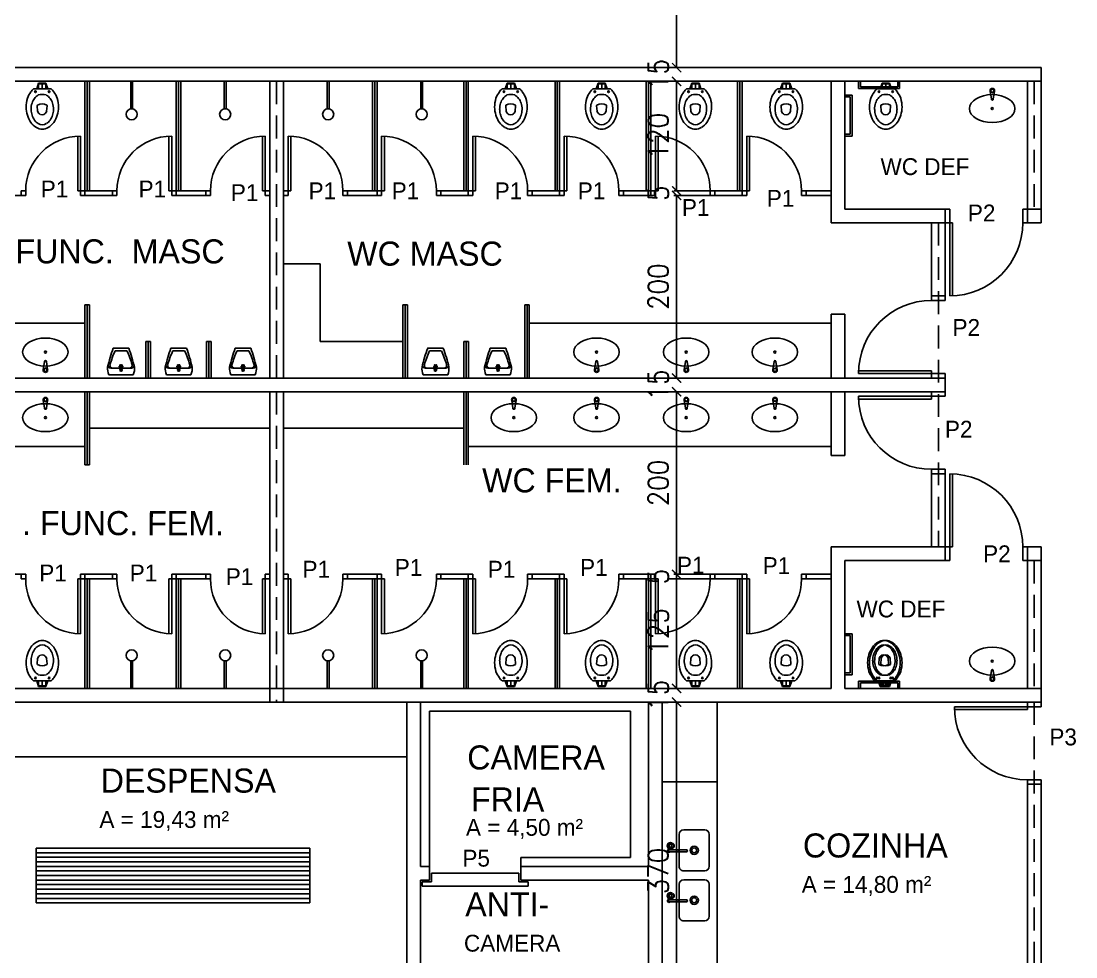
# Model space of a CAD drawing. Extents: x -81 to 244, y 231 to 317.
# Drawn here: x 3.98 to 15.54, y 269.43 to 279.68 of the extents above; entities that cross this region are included whole.
import ezdxf
from ezdxf.enums import TextEntityAlignment as Align

# ---------------------------------------------------------------- set-up
doc = ezdxf.new("R2010")
doc.units = 0
doc.header["$MEASUREMENT"] = 0
doc.header["$PDMODE"] = 3
doc.linetypes.add('HIDDEN', pattern=[0.375, 0.25, -0.125])
doc.layers.get('0').update_dxf_attribs({"linetype": 'CONTINUOUS'})
doc.layers.get('DEFPOINTS').update_dxf_attribs({"linetype": 'CONTINUOUS'})
for name, color, linetype in [('APBAN', 7, 'CONTINUOUS'), ('APBAN-I', 251, 'CONTINUOUS'), ('APCOZ', 7, 'CONTINUOUS'), ('APCOZ-I', 251, 'CONTINUOUS'), ('DIM', 1, 'CONTINUOUS'), ('ESQ', 10, 'CONTINUOUS'), ('LYT', 11, 'CONTINUOUS'), ('MET', 11, 'CONTINUOUS'), ('PAR', 4, 'CONTINUOUS'), ('PBX', 7, 'CONTINUOUS'), ('SAN', 11, 'CONTINUOUS'), ('TEXTO01', 3, 'CONTINUOUS')]:
    doc.layers.add(name, color=color, linetype=linetype)
doc.styles.add('ARQ', font='romans', dxfattribs={"width": 0.9})
doc.styles.add('STYLUS', font='stylu.ttf')
doc.dimstyles.get("Standard").update_dxf_attribs({"dimtxt": 0.5, "dimasz": 0.18, "dimexe": 0.18, "dimexo": 0.0625, "dimgap": 0.09, "dimtad": 0, "dimtoh": 1, "dimzin": 0, "dimdsep": 46, "dimtxsty": 'ARQ', "dimcen": 0.09, "dimadec": 0, "dimazin": 0, "dimtfac": 1, "dimtofl": 0, "dimtmove": 2, "dimatfit": 3, "dimfxl": 0, "dimtolj": 1, "dimarcsym": 0})

# ---------------------------------------------------------------- blocks, each defined once
blk = doc.blocks.new('CLOTV-S')
at = {"layer": 'SAN'}
for p, q in [((0.075, 0.04), (0.139, 0.061)), ((0.075, 0.04), (0.075, -0.04)), ((0.075, 0.04), (0.139, 0.04)), ((0.075, 0), (0.139, 0)), ((0.139, -0.096), (0.139, 0.096)), ((0.324, 0.052), (0.316, 0.051)), ((0.382, 0.048), (0.324, 0.052)), ((0.424, -0.001), (0.419, 0.018)), ((0.075, -0.04), (0.139, -0.061)), ((0.075, -0.04), (0.139, -0.04)), ((0.316, -0.054), (0.324, -0.055)), ((0.324, -0.055), (0.382, -0.051)), ((0.419, -0.021), (0.424, -0.001))]:
    blk.add_line(p, q, dxfattribs=at)
blk.add_lwpolyline([(0.084, 0.04), (0.084, -0.04)], dxfattribs=at)
for centre in [(0.17, 0.075), (0.17, -0.075)]:
    blk.add_circle(centre, 0.00901, dxfattribs=at)
for centre, radius, start, end in [((0.286, -0.036), 0.198, 124.9644, 138.1402), ((0.309, -0.042), 0.216, 108.2402, 129.1699), ((0.339, -0.158), 0.336, 90.0033, 106.7766), ((0.366, -0.128), 0.251, 90, 106.6532), ((0.338, -0.102), 0.28, 71.601, 89.9864), ((0.366, -0.051), 0.173, 69.9171, 89.9758), ((0.352, -0.094), 0.268, 55.0356, 73.8462), ((0.392, -0.036), 0.198, 30.64, 55.0356), ((0.351, 0), 0.152, 163.0933, 196.9067), ((0.323, -0.025), 0.136, 125.8349, 149.1749), ((0.345, -0.045), 0.165, 107.7554, 128.0493), ((0.407, -0.001), 0.105, 149.8885, 210.1115), ((0.36, -0.019), 0.0708, 52.1811, 72.1766), ((0.369, -0.008), 0.0569, 28.086, 52.1811), ((0.373, -0.065), 0.185, 54.1651, 73.3468), ((0.402, -0.025), 0.136, 30.8251, 54.1651), ((0.449, 0), 0.0821, 327.4372, 32.5628), ((0.454, 0), 0.126, 0, 30.64), ((0.454, 0), 0.126, 329.36, 0), ((0.286, 0.036), 0.198, 221.8598, 235.0356), ((0.323, 0.025), 0.136, 210.8251, 234.1651), ((0.345, 0.045), 0.165, 231.9507, 252.2446), ((0.366, 0.128), 0.251, 253.3468, 270), ((0.366, 0.051), 0.173, 270.0242, 290.0829), ((0.36, 0.016), 0.0708, 287.8234, 307.8189), ((0.369, 0.005), 0.0569, 307.8189, 331.914), ((0.373, 0.065), 0.185, 286.6532, 305.8349), ((0.402, 0.025), 0.136, 305.8349, 329.1749), ((0.392, 0.036), 0.198, 304.9644, 329.36), ((0.309, 0.042), 0.216, 230.8301, 251.7598), ((0.339, 0.158), 0.336, 253.2234, 269.9967), ((0.338, 0.102), 0.28, 270.0136, 288.399), ((0.352, 0.094), 0.268, 286.1538, 304.9644)]:
    blk.add_arc(centre, radius, start, end, dxfattribs=at)
blk = doc.blocks.new('MIC')
at = {"layer": 'SAN'}
for p, q in [((-0.134, -0.008), (0.134, -0.008)), ((-0.113, -0.08), (0, -0.08)), ((0.113, -0.08), (0, -0.08)), ((-0.086, -0.299), (0, -0.299)), ((-0.064, -0.271), (0, -0.271)), ((0.064, -0.271), (0, -0.271)), ((0.086, -0.299), (0, -0.299))]:
    blk.add_line(p, q, dxfattribs=at)
for centre, radius in [((-0.016, -0.098), 0.00521), ((0, -0.06), 0.0132), ((-0.008, -0.112), 0.00521), ((0, -0.06), 0.00989), ((0, -0.098), 0.00521), ((0.008, -0.112), 0.00521), ((0.016, -0.098), 0.00521)]:
    blk.add_circle(centre, radius, dxfattribs=at)
for centre, radius, start, end in [((0.018, -0.076), 0.166, 155.9865, 185.3528), ((1.37, 0.25), 1.555, 192.6774, 200.6651), ((-0.113, -0.11), 0.03, 90, 192.3496), ((-0.092, -0.11), 0.03, 90, 194.7313), ((-1.37, 0.25), 1.555, 339.3349, 347.3226), ((0.092, -0.11), 0.03, 345.2687, 90), ((0.113, -0.11), 0.03, 347.6504, 90), ((-0.018, -0.076), 0.166, 354.6472, 24.0135), ((1.107, 0.249), 1.282, 196.5995, 203.9169), ((-1.107, 0.249), 1.282, 336.0831, 343.4005)]:
    blk.add_arc(centre, radius, start, end, dxfattribs=at)
blk = doc.blocks.new('CHUV1-S')
at = {"layer": 'LYT'}
for p, q in [((-0.01, 0), (-0.01, -0.3)), ((0.01, 0), (0.01, -0.3))]:
    blk.add_line(p, q, dxfattribs=at)
blk.add_circle((0, -0.36), 0.0606, dxfattribs=at)
blk = doc.blocks.new('Torn_bn1')
at = {"layer": 'APBAN'}
for p, q in [((-0.01, -0.09), (-0.024, -0.008)), ((0.01, -0.09), (0.024, -0.008))]:
    blk.add_line(p, q, dxfattribs=at)
for centre, radius, start, end in [((0, 0), 0.025, 341.1513, 198.8487), ((0, -0.094), 0.0106, 161.2845, 18.7155)]:
    blk.add_arc(centre, radius, start, end, dxfattribs=at)
at = {"layer": 'APBAN-I'}
for p, q in [((-0.009, -0.097), (-0.01, -0.09)), ((0.009, -0.097), (0.01, -0.09))]:
    blk.add_line(p, q, dxfattribs=at)
blk.add_circle((0, 0), 0.017, dxfattribs=at)
for centre, radius, start, end in [((0, 0), 0.025, 198.8487, 216.2316), ((-0.015, -0.032), 0.0177, 22.7472, 105.6562), ((0, -0.092), 0.0103, 210.8046, 329.1954), ((0, 0), 0.025, 272.1718, 341.1513)]:
    blk.add_arc(centre, radius, start, end, dxfattribs=at)
blk = doc.blocks.new('Torn_cz2')
at = {"layer": 'APCOZ'}
for p, q in [((0.014, 0.01), (0.031, 0.01)), ((-0.01, -0.014), (-0.01, -0.185)), ((0.01, -0.014), (0.01, -0.185)), ((0.014, -0.01), (0.02, -0.01))]:
    blk.add_line(p, q, dxfattribs=at)
at = {"layer": 'APCOZ', "linetype": 'Continuous'}
blk.add_polyline3d([(0.03, -0.04, 0), (0.031, -0.043, 0), (0.032, -0.046, 0), (0.034, -0.049, 0), (0.037, -0.051, 0), (0.04, -0.053, 0), (0.044, -0.055, 0), (0.048, -0.056, 0), (0.053, -0.057, 0), (0.057, -0.057, 0), (0.062, -0.056, 0), (0.066, -0.055, 0), (0.07, -0.053, 0), (0.073, -0.051, 0), (0.076, -0.049, 0), (0.078, -0.046, 0), (0.079, -0.043, 0), (0.08, -0.04, 0)], dxfattribs=at)
at = {"layer": 'APCOZ'}
for centre, radius, start, end in [((0, 0), 0.0173, 35.4187, 234.5813), ((0.055, -0.015), 0.035, 315.5647, 224.4353), ((0, 0), 0.0173, 305.4187, 324.5813), ((0, -0.19), 0.0112, 153.7208, 26.2792)]:
    blk.add_arc(centre, radius, start, end, dxfattribs=at)
at = {"layer": 'APCOZ-I'}
for p, q in [((-0.01, 0.004), (-0.01, -0.014)), ((0.01, 0.004), (0.01, -0.014)), ((0.037, 0.011), (0.037, -0.005)), ((0.073, 0.011), (0.073, -0.005)), ((0.03, -0.039), (0.03, -0.017)), ((0.039, -0.025), (0.039, -0.004)), ((0.071, -0.025), (0.071, -0.004)), ((0.08, -0.039), (0.08, -0.017)), ((-0.01, -0.185), (-0.01, -0.19)), ((0.01, -0.185), (0.01, -0.19))]:
    blk.add_line(p, q, dxfattribs=at)
at = {"layer": 'APCOZ-I', "linetype": 'Continuous'}
for points in [[(0.039, -0.004, 0), (0.036, -0.006, 0), (0.033, -0.009, 0), (0.031, -0.012, 0), (0.03, -0.014, 0), (0.03, -0.017, 0)], [(0.038, -0.026, 0), (0.035, -0.028, 0), (0.033, -0.031, 0), (0.031, -0.033, 0), (0.03, -0.036, 0), (0.03, -0.04, 0)], [(0.074, -0.043, 0), (0.074, -0.04, 0), (0.073, -0.038, 0), (0.071, -0.037, 0), (0.068, -0.035, 0), (0.065, -0.034, 0), (0.062, -0.033, 0), (0.058, -0.032, 0), (0.054, -0.032, 0), (0.05, -0.032, 0), (0.046, -0.033, 0), (0.043, -0.034, 0), (0.04, -0.036, 0), (0.038, -0.037, 0), (0.036, -0.039, 0), (0.036, -0.042, 0), (0.036, -0.044, 0), (0.036, -0.046, 0), (0.038, -0.048, 0), (0.04, -0.05, 0), (0.043, -0.051, 0), (0.046, -0.052, 0), (0.05, -0.053, 0), (0.054, -0.053, 0), (0.058, -0.053, 0), (0.062, -0.053, 0), (0.065, -0.052, 0), (0.068, -0.05, 0), (0.071, -0.049, 0), (0.073, -0.047, 0), (0.074, -0.045, 0), (0.074, -0.043, 0)], [(0.08, -0.017, 0), (0.08, -0.014, 0), (0.079, -0.012, 0), (0.077, -0.009, 0), (0.074, -0.006, 0), (0.071, -0.004, 0)], [(0.08, -0.039, 0), (0.08, -0.036, 0), (0.079, -0.033, 0), (0.077, -0.031, 0), (0.075, -0.028, 0), (0.072, -0.026, 0)]]:
    blk.add_polyline3d(points, dxfattribs=at)
at = {"layer": 'APCOZ-I'}
for centre, radius, start, end in [((0, 0), 0.0126, 322.2518, 217.7482), ((0, -0.017), 0.0233, 64.5555, 115.4445), ((0, 0), 0.0173, 324.5813, 35.4187), ((0.055, -0.015), 0.032, 321.3752, 218.6248), ((0.055, -0.069), 0.0816, 77.5382, 102.4618), ((0, -0.121), 0.0233, 64.5555, 115.4445), ((0.039, -0.028), 0.002, 63.9749, 122.1559), ((0.04, -0.006), 0.002, 74.314, 121.5675), ((0.055, 0.049), 0.0549, 254.3139, 285.6861), ((0.055, 0.004), 0.0335, 243.9749, 296.0251), ((0.07, -0.006), 0.002, 58.4325, 105.6861), ((0.071, -0.028), 0.002, 57.8441, 116.0251), ((0, -0.19), 0.01, 180, 0)]:
    blk.add_arc(centre, radius, start, end, dxfattribs=at)
blk = doc.blocks.new('ECP45-S')
at = {"layer": 'LYT'}
for p, q in [((0.175, 0.165), (-0.175, 0.165)), ((-0.225, -0.115), (-0.225, 0.115)), ((0.225, -0.115), (0.225, 0.115)), ((0.175, -0.165), (-0.175, -0.165))]:
    blk.add_line(p, q, dxfattribs=at)
for centre, start, end in [((-0.175, 0.115), 90, 180), ((0.175, 0.115), 0, 90), ((-0.175, -0.115), 180, 270), ((0.175, -0.115), 270, 0)]:
    blk.add_arc(centre, 0.05, start, end, dxfattribs=at)
at = {"layer": 'MET'}
for radius in [0.045, 0.027]:
    blk.add_circle((0, 0), radius, dxfattribs=at)
blk = doc.blocks.new('_ARCHTICK')
at = {"color": 0, "linetype": 'ByBlock', "const_width": 0.15}
blk.add_lwpolyline([(-0.5, -0.5), (0.5, 0.5)], dxfattribs=at)
blk = doc.blocks.new('*D1165')
at = {"layer": 'DEFPOINTS', "color": 0}
for p in [(11.18, 282.22), (11.162, 279.17), (11.197, 279.17)]:
    blk.add_point(p, dxfattribs=at)
at = {"layer": 'DIM', "color": 1, "lineweight": -2}
for p, q in [((11.162, 282.22), (11.162, 279.17)), ((10.997, 279.17), (10.762, 279.17))]:
    blk.add_line(p, q, dxfattribs=at)
at = {"layer": 'DIM', "color": 1, "lineweight": -2, "xscale": 0.1, "yscale": 0.1, "zscale": 0.1}
for p, rotation in [((11.162, 282.22), 90), ((11.162, 279.17), 270)]:
    blk.add_blockref('_ARCHTICK', p, dxfattribs=dict(at, rotation=rotation))
at = {"layer": 'DIM', "color": 2, "insert": (10.961, 280.695), "char_height": 0.22, "attachment_point": 5, "rotation": 90, "style": 'ARQ'}
blk.add_mtext('\\A1;305', dxfattribs=at)
blk = doc.blocks.new('*D1166')
at = {"layer": 'DEFPOINTS', "color": 0}
for p in [(11.197, 279.17), (11.161, 279.02), (11.162, 279.02)]:
    blk.add_point(p, dxfattribs=at)
at = {"layer": 'DIM', "color": 1, "lineweight": -2}
blk.add_line((11.361, 279.02), (11.562, 279.02), dxfattribs=at)
at = {"layer": 'DIM', "color": 2, "insert": (10.961, 279.095), "char_height": 0.22, "attachment_point": 5, "rotation": 90, "style": 'ARQ'}
blk.add_mtext('\\A1;15', dxfattribs=at)
blk = doc.blocks.new('*D1167')
at = {"layer": 'DEFPOINTS', "color": 0}
for p in [(11.161, 279.02), (10.93, 277.82), (11.162, 277.82)]:
    blk.add_point(p, dxfattribs=at)
at = {"layer": 'DIM', "color": 1, "lineweight": -2}
for p, q in [((11.162, 279.02), (11.162, 277.82)), ((11.13, 277.82), (11.562, 277.82))]:
    blk.add_line(p, q, dxfattribs=at)
at = {"layer": 'DIM', "color": 1, "lineweight": -2, "xscale": 0.1, "yscale": 0.1, "zscale": 0.1}
for p, rotation in [((11.162, 279.02), 90), ((11.162, 277.82), 270)]:
    blk.add_blockref('_ARCHTICK', p, dxfattribs=dict(at, rotation=rotation))
at = {"layer": 'DIM', "color": 2, "insert": (10.961, 278.42), "char_height": 0.22, "attachment_point": 5, "rotation": 90, "style": 'ARQ'}
blk.add_mtext('\\A1;120', dxfattribs=at)
blk = doc.blocks.new('*D1168')
at = {"layer": 'DEFPOINTS', "color": 0}
for p in [(10.93, 277.82), (10.93, 277.77), (11.162, 277.77)]:
    blk.add_point(p, dxfattribs=at)
at = {"layer": 'DIM', "color": 1, "lineweight": -2}
blk.add_line((11.13, 277.77), (11.562, 277.77), dxfattribs=at)
at = {"layer": 'DIM', "color": 2, "insert": (10.961, 277.795), "char_height": 0.22, "attachment_point": 5, "rotation": 90, "style": 'ARQ'}
blk.add_mtext('\\A1;5', dxfattribs=at)
blk = doc.blocks.new('*D1169')
at = {"layer": 'DEFPOINTS', "color": 0}
for p in [(10.93, 277.77), (10.93, 275.77), (11.162, 275.77)]:
    blk.add_point(p, dxfattribs=at)
at = {"layer": 'DIM', "color": 1, "lineweight": -2}
for p, q in [((11.162, 277.77), (11.162, 275.77)), ((11.13, 275.77), (11.562, 275.77))]:
    blk.add_line(p, q, dxfattribs=at)
at = {"layer": 'DIM', "color": 1, "lineweight": -2, "xscale": 0.1, "yscale": 0.1, "zscale": 0.1}
for p, rotation in [((11.162, 277.77), 90), ((11.162, 275.77), 270)]:
    blk.add_blockref('_ARCHTICK', p, dxfattribs=dict(at, rotation=rotation))
at = {"layer": 'DIM', "color": 2, "insert": (10.961, 276.77), "char_height": 0.22, "attachment_point": 5, "rotation": 90, "style": 'ARQ'}
blk.add_mtext('\\A1;200', dxfattribs=at)
blk = doc.blocks.new('*D1170')
at = {"layer": 'DEFPOINTS', "color": 0}
for p in [(10.93, 275.77), (10.992, 275.62), (11.162, 275.62)]:
    blk.add_point(p, dxfattribs=at)
at = {"layer": 'DIM', "color": 1, "lineweight": -2}
blk.add_line((11.192, 275.62), (11.562, 275.62), dxfattribs=at)
at = {"layer": 'DIM', "color": 2, "insert": (10.961, 275.695), "char_height": 0.22, "attachment_point": 5, "rotation": 90, "style": 'ARQ'}
blk.add_mtext('\\A1;15', dxfattribs=at)
blk = doc.blocks.new('*D1171')
at = {"layer": 'DEFPOINTS', "color": 0}
for p in [(10.992, 275.62), (10.93, 273.62), (11.162, 273.62)]:
    blk.add_point(p, dxfattribs=at)
at = {"layer": 'DIM', "color": 1, "lineweight": -2}
for p, q in [((11.162, 275.62), (11.162, 273.62)), ((11.13, 273.62), (11.562, 273.62))]:
    blk.add_line(p, q, dxfattribs=at)
at = {"layer": 'DIM', "color": 1, "lineweight": -2, "xscale": 0.1, "yscale": 0.1, "zscale": 0.1}
for p, rotation in [((11.162, 275.62), 90), ((11.162, 273.62), 270)]:
    blk.add_blockref('_ARCHTICK', p, dxfattribs=dict(at, rotation=rotation))
at = {"layer": 'DIM', "color": 2, "insert": (10.961, 274.62), "char_height": 0.22, "attachment_point": 5, "rotation": 90, "style": 'ARQ'}
blk.add_mtext('\\A1;200', dxfattribs=at)
blk = doc.blocks.new('*D1172')
at = {"layer": 'DEFPOINTS', "color": 0}
for p in [(10.88, 273.57), (10.93, 273.62), (11.162, 273.57)]:
    blk.add_point(p, dxfattribs=at)
at = {"layer": 'DIM', "color": 1, "lineweight": -2}
blk.add_line((11.08, 273.57), (11.562, 273.57), dxfattribs=at)
at = {"layer": 'DIM', "color": 2, "insert": (10.961, 273.595), "char_height": 0.22, "attachment_point": 5, "rotation": 90, "style": 'ARQ'}
blk.add_mtext('\\A1;5', dxfattribs=at)
blk = doc.blocks.new('*D1173')
at = {"layer": 'DEFPOINTS', "color": 0}
for p in [(10.93, 273.62), (10.88, 272.37), (11.162, 272.37)]:
    blk.add_point(p, dxfattribs=at)
at = {"layer": 'DIM', "color": 1, "lineweight": -2}
for p, q in [((11.162, 273.62), (11.162, 272.37)), ((11.08, 272.37), (11.562, 272.37))]:
    blk.add_line(p, q, dxfattribs=at)
at = {"layer": 'DIM', "color": 1, "lineweight": -2, "xscale": 0.1, "yscale": 0.1, "zscale": 0.1}
for p, rotation in [((11.162, 273.62), 90), ((11.162, 272.37), 270)]:
    blk.add_blockref('_ARCHTICK', p, dxfattribs=dict(at, rotation=rotation))
at = {"layer": 'DIM', "color": 2, "insert": (10.961, 272.995), "char_height": 0.22, "attachment_point": 5, "rotation": 90, "style": 'ARQ'}
blk.add_mtext('\\A1;125', dxfattribs=at)
blk = doc.blocks.new('*D1174')
at = {"layer": 'DEFPOINTS', "color": 0}
for p in [(10.88, 272.37), (11.005, 272.22), (11.162, 272.22)]:
    blk.add_point(p, dxfattribs=at)
at = {"layer": 'DIM', "color": 1, "lineweight": -2}
blk.add_line((11.205, 272.22), (11.562, 272.22), dxfattribs=at)
at = {"layer": 'DIM', "color": 2, "insert": (10.961, 272.295), "char_height": 0.22, "attachment_point": 5, "rotation": 90, "style": 'ARQ'}
blk.add_mtext('\\A1;15', dxfattribs=at)
blk = doc.blocks.new('*D1175')
at = {"layer": 'DEFPOINTS', "color": 0}
for p in [(11.005, 272.22), (11.005, 268.52), (11.162, 268.52)]:
    blk.add_point(p, dxfattribs=at)
at = {"layer": 'DIM', "color": 1, "lineweight": -2}
for p, q in [((11.162, 272.22), (11.162, 268.52)), ((11.205, 268.52), (11.562, 268.52))]:
    blk.add_line(p, q, dxfattribs=at)
at = {"layer": 'DIM', "color": 1, "lineweight": -2, "xscale": 0.1, "yscale": 0.1, "zscale": 0.1}
for p, rotation in [((11.162, 272.22), 90), ((11.162, 268.52), 270)]:
    blk.add_blockref('_ARCHTICK', p, dxfattribs=dict(at, rotation=rotation))
at = {"layer": 'DIM', "color": 2, "insert": (10.961, 270.37), "char_height": 0.22, "attachment_point": 5, "rotation": 90, "style": 'ARQ'}
blk.add_mtext('\\A1;370', dxfattribs=at)

msp = doc.modelspace()

# ---------------------------------------------------------------- linework, layer by layer
at = {"layer": 'ESQ'}
for p, q in [((4.6, 277.82), (4.6, 278.42)), ((4.63, 277.82), (4.63, 278.42)), ((5.6, 277.82), (5.6, 278.42)), ((5.63, 277.82), (5.63, 278.42)), ((6.625, 277.82), (6.625, 278.42)), ((6.655, 277.82), (6.655, 278.42)), ((6.905, 277.82), (6.905, 278.42)), ((6.935, 277.82), (6.935, 278.42)), ((7.93, 277.82), (7.93, 278.42)), ((7.96, 277.82), (7.96, 278.42)), ((8.93, 277.82), (8.93, 278.42)), ((8.96, 277.82), (8.96, 278.42)), ((9.93, 277.82), (9.93, 278.42)), ((9.96, 277.82), (9.96, 278.42)), ((10.93, 277.82), (10.93, 278.42)), ((10.96, 277.82), (10.96, 278.42)), ((11.93, 277.82), (11.93, 278.42)), ((11.96, 277.82), (11.96, 278.42)), ((3.98, 277.82), (4.03, 277.82)), ((3.98, 277.77), (4.03, 277.77)), ((4.03, 277.82), (4.03, 277.77)), ((4.6, 277.82), (4.63, 277.82)), ((4.63, 277.82), (4.63, 277.77)), ((4.63, 277.82), (4.68, 277.82)), ((4.63, 277.77), (4.68, 277.77)), ((4.98, 277.82), (5.03, 277.82)), ((4.98, 277.77), (5.03, 277.77)), ((5.03, 277.82), (5.03, 277.77)), ((5.6, 277.82), (5.63, 277.82)), ((5.63, 277.82), (5.63, 277.77)), ((5.63, 277.82), (5.68, 277.82)), ((5.63, 277.77), (5.68, 277.77)), ((6.005, 277.82), (6.055, 277.82)), ((6.005, 277.77), (6.055, 277.77)), ((6.055, 277.82), (6.055, 277.77)), ((6.625, 277.82), (6.655, 277.82)), ((6.655, 277.82), (6.655, 277.77)), ((6.655, 277.82), (6.705, 277.82)), ((6.655, 277.77), (6.705, 277.77)), ((6.905, 277.82), (6.855, 277.82)), ((6.905, 277.77), (6.855, 277.77)), ((6.905, 277.82), (6.905, 277.77)), ((6.935, 277.82), (6.905, 277.82)), ((7.505, 277.82), (7.505, 277.77)), ((7.555, 277.82), (7.505, 277.82)), ((7.555, 277.77), (7.505, 277.77)), ((7.93, 277.82), (7.88, 277.82)), ((7.93, 277.77), (7.88, 277.77)), ((7.93, 277.82), (7.93, 277.77)), ((7.96, 277.82), (7.93, 277.82)), ((8.53, 277.82), (8.53, 277.77)), ((8.58, 277.82), (8.53, 277.82)), ((8.58, 277.77), (8.53, 277.77)), ((8.93, 277.82), (8.88, 277.82)), ((8.93, 277.77), (8.88, 277.77)), ((8.93, 277.82), (8.93, 277.77)), ((8.96, 277.82), (8.93, 277.82)), ((9.53, 277.82), (9.53, 277.77)), ((9.58, 277.82), (9.53, 277.82)), ((9.58, 277.77), (9.53, 277.77)), ((9.93, 277.82), (9.88, 277.82)), ((9.93, 277.77), (9.88, 277.77)), ((9.93, 277.82), (9.93, 277.77)), ((9.96, 277.82), (9.93, 277.82)), ((10.53, 277.82), (10.53, 277.77)), ((10.58, 277.82), (10.53, 277.82)), ((10.58, 277.77), (10.53, 277.77)), ((10.93, 277.82), (10.88, 277.82)), ((10.93, 277.77), (10.88, 277.77)), ((10.93, 277.82), (10.93, 277.77)), ((10.96, 277.82), (10.93, 277.82)), ((11.53, 277.82), (11.53, 277.77)), ((11.58, 277.82), (11.53, 277.82)), ((11.58, 277.77), (11.53, 277.77)), ((11.93, 277.82), (11.88, 277.82)), ((11.93, 277.77), (11.88, 277.77)), ((11.93, 277.82), (11.93, 277.77)), ((11.96, 277.82), (11.93, 277.82)), ((12.53, 277.82), (12.53, 277.77)), ((12.58, 277.82), (12.53, 277.82)), ((12.58, 277.77), (12.53, 277.77)), ((14.105, 277.62), (14.155, 277.62)), ((14.155, 277.47), (14.155, 277.62)), ((14.955, 277.62), (14.955, 277.47)), ((14.955, 277.62), (15.005, 277.62)), ((14.105, 277.47), (14.155, 277.47)), ((14.155, 277.47), (14.155, 276.67)), ((14.155, 277.47), (14.185, 277.47)), ((14.185, 277.47), (14.185, 276.671)), ((14.955, 277.47), (15.005, 277.47)), ((13.955, 276.67), (13.955, 276.62)), ((13.955, 276.62), (14.105, 276.62)), ((14.105, 276.67), (14.105, 276.62)), ((13.955, 275.85), (13.155, 275.85)), ((13.955, 275.82), (13.155, 275.82)), ((13.955, 275.82), (13.955, 275.85)), ((13.955, 275.82), (14.105, 275.82)), ((13.955, 275.82), (13.955, 275.77)), ((14.105, 275.82), (14.105, 275.77)), ((13.955, 275.57), (13.155, 275.57)), ((13.955, 275.54), (13.155, 275.54)), ((13.955, 275.57), (13.955, 275.62)), ((13.955, 275.57), (14.105, 275.57)), ((13.955, 275.57), (13.955, 275.54)), ((14.105, 275.57), (14.105, 275.62)), ((13.955, 274.72), (13.955, 274.77)), ((13.955, 274.77), (14.105, 274.77)), ((14.105, 274.72), (14.105, 274.77)), ((14.155, 273.92), (14.155, 274.72)), ((14.185, 273.92), (14.185, 274.72)), ((14.105, 273.92), (14.155, 273.92)), ((14.155, 273.92), (14.155, 273.77)), ((14.155, 273.92), (14.185, 273.92)), ((14.955, 273.92), (14.955, 273.77)), ((14.955, 273.92), (15.005, 273.92)), ((14.105, 273.77), (14.155, 273.77)), ((14.955, 273.77), (15.005, 273.77)), ((3.98, 273.62), (4.03, 273.62)), ((3.98, 273.57), (4.03, 273.57)), ((4.03, 273.57), (4.03, 273.62)), ((4.6, 273.57), (4.6, 272.971)), ((4.6, 273.57), (4.63, 273.57)), ((4.63, 273.57), (4.63, 273.62)), ((4.63, 273.62), (4.68, 273.62)), ((4.63, 273.57), (4.68, 273.57)), ((4.63, 273.57), (4.63, 272.97)), ((4.98, 273.62), (5.03, 273.62)), ((4.98, 273.57), (5.03, 273.57)), ((5.03, 273.57), (5.03, 273.62)), ((5.6, 273.57), (5.6, 272.971)), ((5.6, 273.57), (5.63, 273.57)), ((5.63, 273.57), (5.63, 273.62)), ((5.63, 273.62), (5.68, 273.62)), ((5.63, 273.57), (5.68, 273.57)), ((5.63, 273.57), (5.63, 272.97)), ((6.005, 273.62), (6.055, 273.62)), ((6.005, 273.57), (6.055, 273.57)), ((6.055, 273.57), (6.055, 273.62)), ((6.625, 273.57), (6.625, 272.971)), ((6.625, 273.57), (6.655, 273.57)), ((6.655, 273.57), (6.655, 273.62)), ((6.655, 273.62), (6.705, 273.62)), ((6.655, 273.57), (6.705, 273.57)), ((6.655, 273.57), (6.655, 272.97)), ((6.905, 273.62), (6.855, 273.62)), ((6.905, 273.57), (6.855, 273.57)), ((6.905, 273.57), (6.905, 273.62)), ((6.905, 273.57), (6.905, 272.97)), ((6.935, 273.57), (6.905, 273.57)), ((6.935, 273.57), (6.935, 272.971)), ((7.505, 273.57), (7.505, 273.62)), ((7.555, 273.62), (7.505, 273.62)), ((7.555, 273.57), (7.505, 273.57)), ((7.93, 273.62), (7.88, 273.62)), ((7.93, 273.57), (7.88, 273.57)), ((7.93, 273.57), (7.93, 273.62)), ((7.93, 273.57), (7.93, 272.97)), ((7.96, 273.57), (7.93, 273.57)), ((7.96, 273.57), (7.96, 272.971)), ((8.53, 273.57), (8.53, 273.62)), ((8.58, 273.62), (8.53, 273.62)), ((8.58, 273.57), (8.53, 273.57)), ((8.93, 273.62), (8.88, 273.62)), ((8.93, 273.57), (8.88, 273.57)), ((8.93, 273.57), (8.93, 273.62)), ((8.93, 273.57), (8.93, 272.97)), ((8.96, 273.57), (8.93, 273.57)), ((8.96, 273.57), (8.96, 272.971)), ((9.53, 273.57), (9.53, 273.62)), ((9.58, 273.62), (9.53, 273.62)), ((9.58, 273.57), (9.53, 273.57)), ((9.93, 273.62), (9.88, 273.62)), ((9.93, 273.57), (9.88, 273.57)), ((9.93, 273.57), (9.93, 273.62)), ((9.93, 273.57), (9.93, 272.97)), ((9.96, 273.57), (9.93, 273.57)), ((9.96, 273.57), (9.96, 272.971)), ((10.53, 273.57), (10.53, 273.62)), ((10.58, 273.62), (10.53, 273.62)), ((10.58, 273.57), (10.53, 273.57)), ((10.93, 273.62), (10.88, 273.62)), ((10.93, 273.57), (10.88, 273.57)), ((10.93, 273.57), (10.93, 273.62)), ((10.93, 273.57), (10.93, 272.97)), ((10.96, 273.57), (10.93, 273.57)), ((10.96, 273.57), (10.96, 272.971)), ((11.53, 273.57), (11.53, 273.62)), ((11.58, 273.62), (11.53, 273.62)), ((11.58, 273.57), (11.53, 273.57)), ((11.93, 273.62), (11.88, 273.62)), ((11.93, 273.57), (11.88, 273.57)), ((11.93, 273.57), (11.93, 273.62)), ((11.93, 273.57), (11.93, 272.97)), ((11.96, 273.57), (11.93, 273.57)), ((11.96, 273.57), (11.96, 272.971)), ((12.53, 273.57), (12.53, 273.62)), ((12.58, 273.62), (12.53, 273.62)), ((12.58, 273.57), (12.53, 273.57)), ((15.005, 272.17), (14.205, 272.17)), ((15.005, 272.22), (15.005, 272.17)), ((15.005, 272.17), (15.155, 272.17)), ((15.005, 272.17), (15.005, 272.14)), ((15.155, 272.22), (15.155, 272.17)), ((15.005, 272.14), (14.205, 272.14)), ((15.005, 271.37), (15.155, 271.37)), ((15.005, 271.37), (15.005, 271.32)), ((15.155, 271.37), (15.155, 271.32)), ((8.475, 270.345), (8.475, 270.25)), ((8.475, 270.345), (9.435, 270.345)), ((9.435, 270.345), (9.435, 270.25)), ((8.375, 270.25), (8.375, 270.205)), ((8.375, 270.25), (8.475, 270.25)), ((8.375, 270.205), (9.535, 270.205)), ((9.435, 270.25), (9.535, 270.25)), ((9.535, 270.25), (9.535, 270.205))]:
    msp.add_line(p, q, dxfattribs=at)
for centre, radius, start, end in [((4.63, 277.82), 0.6, 90, 180), ((5.63, 277.82), 0.6, 90, 180), ((6.655, 277.82), 0.6, 90, 180), ((6.905, 277.82), 0.6, 360, 90), ((7.93, 277.82), 0.6, 360, 90), ((8.93, 277.82), 0.6, 0, 90), ((9.93, 277.82), 0.6, 0, 90), ((10.93, 277.82), 0.6, 0, 90), ((11.93, 277.82), 0.6, 0, 90), ((14.155, 277.47), 0.8, 270, 360), ((13.955, 275.82), 0.8, 90, 180), ((13.955, 275.57), 0.8, 180, 270), ((14.155, 273.92), 0.8, 0, 90), ((4.63, 273.57), 0.6, 180, 270), ((5.63, 273.57), 0.6, 180, 270), ((6.655, 273.57), 0.6, 180, 270), ((6.905, 273.57), 0.6, 270, 360), ((7.93, 273.57), 0.6, 270, 360), ((8.93, 273.57), 0.6, 270, 0), ((9.93, 273.57), 0.6, 270, 0), ((10.93, 273.57), 0.6, 270, 0), ((11.93, 273.57), 0.6, 270, 0), ((15.005, 272.17), 0.8, 180, 270)]:
    msp.add_arc(centre, radius, start, end, dxfattribs=at)
at = {"layer": 'LYT'}
for p, q in [((11.605, 272.22), (11.605, 268.52)), ((8.455, 272.12), (8.455, 270.42)), ((8.455, 272.12), (10.655, 272.12)), ((10.655, 272.12), (10.655, 270.52)), ((2.955, 271.62), (8.205, 271.62)), ((11.605, 271.348), (11.005, 271.348)), ((4.144, 270.621), (4.144, 270.021)), ((4.144, 270.621), (7.144, 270.621)), ((4.144, 270.571), (7.144, 270.571)), ((7.144, 270.621), (7.144, 270.021)), ((4.144, 270.521), (7.144, 270.521)), ((4.144, 270.471), (7.144, 270.471)), ((9.455, 270.52), (10.655, 270.52)), ((9.455, 270.52), (9.455, 270.42)), ((4.144, 270.421), (7.144, 270.421)), ((4.144, 270.371), (7.144, 270.371)), ((4.144, 270.321), (7.144, 270.321)), ((4.144, 270.271), (7.144, 270.271)), ((4.144, 270.221), (7.144, 270.221)), ((4.144, 270.171), (7.144, 270.171)), ((4.144, 270.121), (7.144, 270.121)), ((4.144, 270.071), (7.144, 270.071)), ((4.144, 270.021), (7.144, 270.021))]:
    msp.add_line(p, q, dxfattribs=at)
for centre in [(14.62, 278.721), (4.246, 275.336), (9.378, 275.336), (10.285, 275.336), (11.267, 275.336), (12.239, 275.336)]:
    msp.add_ellipse(centre, major_axis=(-0.249, 0), ratio=0.615384, dxfattribs=at)
at = {"layer": 'LYT', "extrusion": (0, 0, -1)}
for centre in [(4.246, 276.055), (10.285, 276.055), (11.267, 276.055), (12.239, 276.055), (14.62, 272.67)]:
    msp.add_ellipse(centre, major_axis=(-0.249, 0), ratio=0.615384, dxfattribs=at)
at = {"layer": 'PAR'}
for p, q in [((-1.145, 279.17), (15.155, 279.17)), ((15.155, 279.17), (15.155, 277.47)), ((-1.145, 279.02), (15.155, 279.02)), ((6.705, 279.02), (6.705, 275.77)), ((6.855, 279.02), (6.855, 275.77)), ((12.855, 279.02), (12.855, 277.47)), ((13.005, 279.02), (13.005, 277.62)), ((13.005, 279.02), (13.005, 278.97)), ((15.005, 279.02), (15.005, 277.47)), ((13.005, 278.92), (13.005, 277.62)), ((13.005, 277.62), (14.105, 277.62)), ((14.105, 277.47), (14.105, 277.62)), ((15.005, 277.62), (15.155, 277.62)), ((12.855, 277.47), (14.105, 277.47)), ((13.955, 277.47), (13.955, 276.67)), ((14.105, 277.47), (14.105, 276.67)), ((15.005, 277.47), (15.155, 277.47)), ((13.955, 276.67), (14.105, 276.67)), ((12.855, 276.47), (12.855, 275.77)), ((12.855, 276.47), (13.005, 276.47)), ((13.005, 276.47), (13.005, 275.77)), ((2.705, 275.77), (14.105, 275.77)), ((14.105, 275.77), (14.105, 275.62)), ((2.705, 275.62), (14.105, 275.62)), ((6.705, 275.62), (6.705, 272.22)), ((6.855, 275.62), (6.855, 272.22)), ((12.855, 275.62), (12.855, 274.92)), ((13.005, 275.62), (13.005, 274.92)), ((12.855, 274.92), (13.005, 274.92)), ((13.955, 274.72), (14.105, 274.72)), ((13.955, 274.72), (13.955, 273.92)), ((13.955, 274.72), (14.105, 274.72)), ((14.105, 274.72), (14.105, 273.92)), ((12.855, 273.92), (14.105, 273.92)), ((12.855, 273.92), (12.855, 272.37)), ((14.105, 273.92), (14.105, 273.77)), ((15.005, 273.92), (15.005, 273.77)), ((15.005, 273.92), (15.155, 273.92)), ((15.155, 273.92), (15.155, 273.77)), ((13.005, 273.77), (14.105, 273.77)), ((13.005, 273.77), (13.005, 272.37)), ((15.005, 273.77), (15.155, 273.77)), ((15.005, 273.77), (15.005, 272.37)), ((15.155, 273.77), (15.155, 272.37)), ((13.005, 272.37), (13.005, 272.42)), ((-1.145, 272.37), (12.855, 272.37)), ((13.005, 272.37), (15.155, 272.37)), ((15.155, 272.22), (15.155, 272.37)), ((-1.145, 272.22), (15.155, 272.22)), ((8.205, 272.22), (8.205, 268.52)), ((8.355, 272.22), (8.355, 270.42)), ((10.855, 272.22), (10.855, 270.42)), ((11.005, 272.22), (11.005, 268.52)), ((15.005, 271.32), (15.155, 271.32)), ((15.005, 271.32), (15.005, 268.52)), ((15.155, 271.32), (15.155, 268.42)), ((8.355, 270.42), (8.455, 270.42)), ((8.455, 270.42), (8.455, 270.27)), ((9.455, 270.42), (9.455, 270.27)), ((9.455, 270.42), (10.855, 270.42)), ((8.355, 270.27), (8.455, 270.27)), ((8.355, 270.27), (8.355, 268.37)), ((9.455, 270.27), (10.855, 270.27)), ((10.855, 270.27), (10.855, 268.52))]:
    msp.add_line(p, q, dxfattribs=at)
at = {"layer": 'PBX'}
for p, q in [((4.68, 279.02), (4.68, 277.82)), ((4.705, 279.02), (4.705, 277.82)), ((4.73, 279.02), (4.73, 277.82)), ((5.68, 279.02), (5.68, 277.82)), ((5.705, 279.02), (5.705, 277.82)), ((5.73, 279.02), (5.73, 277.82)), ((7.83, 279.02), (7.83, 277.82)), ((7.855, 279.02), (7.855, 277.82)), ((7.88, 279.02), (7.88, 277.82)), ((8.83, 279.02), (8.83, 277.82)), ((8.855, 279.02), (8.855, 277.82)), ((8.88, 279.02), (8.88, 277.82)), ((9.83, 279.02), (9.83, 277.82)), ((9.855, 279.02), (9.855, 277.82)), ((9.88, 279.02), (9.88, 277.82)), ((10.83, 279.02), (10.83, 277.82)), ((10.855, 279.02), (10.855, 277.82)), ((10.88, 279.02), (10.88, 277.82)), ((11.83, 279.02), (11.83, 277.82)), ((11.855, 279.02), (11.855, 277.82)), ((11.88, 279.02), (11.88, 277.82)), ((13.155, 279.02), (13.155, 278.94)), ((13.175, 279.02), (13.175, 278.96)), ((13.585, 279.02), (13.585, 278.96)), ((13.605, 279.02), (13.605, 278.94)), ((13.005, 278.87), (13.085, 278.87)), ((13.085, 278.87), (13.085, 278.42)), ((13.155, 278.94), (13.605, 278.94)), ((13.175, 278.96), (13.585, 278.96)), ((13.005, 278.85), (13.065, 278.85)), ((13.065, 278.85), (13.065, 278.44)), ((13.005, 278.44), (13.065, 278.44)), ((13.005, 278.42), (13.085, 278.42)), ((3.68, 277.77), (3.98, 277.77)), ((3.98, 277.82), (3.98, 277.77)), ((4.68, 277.82), (4.68, 277.77)), ((4.68, 277.82), (4.98, 277.82)), ((4.68, 277.77), (4.98, 277.77)), ((4.98, 277.82), (4.98, 277.77)), ((5.68, 277.82), (5.68, 277.77)), ((5.68, 277.82), (6.005, 277.82)), ((5.68, 277.77), (6.005, 277.77)), ((6.005, 277.82), (6.005, 277.77)), ((7.555, 277.82), (7.555, 277.77)), ((7.88, 277.82), (7.555, 277.82)), ((7.88, 277.77), (7.555, 277.77)), ((7.88, 277.82), (7.88, 277.77)), ((8.58, 277.82), (8.58, 277.77)), ((8.88, 277.82), (8.58, 277.82)), ((8.88, 277.77), (8.58, 277.77)), ((8.88, 277.82), (8.88, 277.77)), ((9.58, 277.82), (9.58, 277.77)), ((9.58, 277.82), (9.88, 277.82)), ((9.58, 277.77), (9.88, 277.77)), ((9.88, 277.82), (9.88, 277.77)), ((10.58, 277.82), (10.58, 277.77)), ((10.58, 277.82), (10.88, 277.82)), ((10.58, 277.77), (10.88, 277.77)), ((10.88, 277.82), (10.88, 277.77)), ((11.58, 277.82), (11.58, 277.77)), ((11.58, 277.82), (11.88, 277.82)), ((11.58, 277.77), (11.88, 277.77)), ((11.88, 277.82), (11.88, 277.77)), ((12.58, 277.82), (12.58, 277.77)), ((12.58, 277.82), (12.855, 277.82)), ((12.58, 277.77), (12.855, 277.77)), ((7.255, 277.02), (6.855, 277.02)), ((7.255, 277.02), (7.255, 276.17)), ((4.68, 276.57), (4.68, 275.77)), ((4.68, 276.57), (4.73, 276.57)), ((4.705, 276.57), (4.705, 275.77)), ((4.73, 276.57), (4.73, 275.77)), ((8.164, 276.57), (8.164, 275.77)), ((8.164, 276.57), (8.214, 276.57)), ((8.189, 276.57), (8.189, 275.77)), ((8.214, 276.57), (8.214, 275.77)), ((9.498, 276.57), (9.498, 275.77)), ((9.498, 276.57), (9.548, 276.57)), ((9.523, 276.57), (9.523, 275.77)), ((9.548, 276.57), (9.548, 275.77)), ((2.705, 276.37), (4.68, 276.37)), ((9.548, 276.37), (12.855, 276.37)), ((5.347, 276.17), (5.347, 275.77)), ((5.347, 276.17), (5.397, 276.17)), ((5.372, 276.17), (5.372, 275.77)), ((5.397, 276.17), (5.397, 275.77)), ((6.013, 276.17), (6.013, 275.77)), ((6.013, 276.17), (6.063, 276.17)), ((6.038, 276.17), (6.038, 275.77)), ((6.063, 276.17), (6.063, 275.77)), ((8.164, 276.17), (7.255, 276.17)), ((8.831, 276.17), (8.831, 275.77)), ((8.831, 276.17), (8.881, 276.17)), ((8.856, 276.17), (8.856, 275.77)), ((8.881, 276.17), (8.881, 275.77)), ((4.68, 274.82), (4.68, 275.62)), ((4.705, 274.82), (4.705, 275.62)), ((4.73, 274.82), (4.73, 275.62)), ((8.83, 274.82), (8.83, 275.62)), ((8.855, 274.82), (8.855, 275.62)), ((8.88, 274.82), (8.88, 275.62)), ((4.73, 275.22), (6.705, 275.22)), ((8.83, 275.22), (6.855, 275.22)), ((2.705, 275.02), (4.68, 275.02)), ((8.88, 275.02), (12.855, 275.02)), ((4.68, 274.82), (4.73, 274.82)), ((3.68, 273.62), (3.98, 273.62)), ((3.98, 273.57), (3.98, 273.62)), ((4.68, 273.57), (4.68, 273.62)), ((4.68, 273.62), (4.98, 273.62)), ((4.68, 272.37), (4.68, 273.57)), ((4.68, 273.57), (4.98, 273.57)), ((4.705, 272.37), (4.705, 273.57)), ((4.73, 272.37), (4.73, 273.57)), ((4.98, 273.57), (4.98, 273.62)), ((5.68, 273.57), (5.68, 273.62)), ((5.68, 273.62), (6.005, 273.62)), ((5.68, 272.37), (5.68, 273.57)), ((5.68, 273.57), (6.005, 273.57)), ((5.705, 272.37), (5.705, 273.57)), ((5.73, 272.37), (5.73, 273.57)), ((6.005, 273.57), (6.005, 273.62)), ((7.555, 273.57), (7.555, 273.62)), ((7.88, 273.62), (7.555, 273.62)), ((7.88, 273.57), (7.555, 273.57)), ((7.83, 272.37), (7.83, 273.57)), ((7.855, 272.37), (7.855, 273.57)), ((7.88, 273.57), (7.88, 273.62)), ((7.88, 272.37), (7.88, 273.57)), ((8.58, 273.57), (8.58, 273.62)), ((8.88, 273.62), (8.58, 273.62)), ((8.88, 273.57), (8.58, 273.57)), ((8.83, 272.37), (8.83, 273.57)), ((8.855, 272.37), (8.855, 273.57)), ((8.88, 273.57), (8.88, 273.62)), ((8.88, 272.37), (8.88, 273.57)), ((9.58, 273.57), (9.58, 273.62)), ((9.58, 273.62), (9.88, 273.62)), ((9.58, 273.57), (9.88, 273.57)), ((9.83, 272.37), (9.83, 273.57)), ((9.855, 272.37), (9.855, 273.57)), ((9.88, 273.57), (9.88, 273.62)), ((9.88, 272.37), (9.88, 273.57)), ((10.58, 273.57), (10.58, 273.62)), ((10.58, 273.62), (10.88, 273.62)), ((10.58, 273.57), (10.88, 273.57)), ((10.83, 272.37), (10.83, 273.57)), ((10.855, 272.37), (10.855, 273.57)), ((10.88, 273.57), (10.88, 273.62)), ((10.88, 272.37), (10.88, 273.57)), ((11.58, 273.57), (11.58, 273.62)), ((11.58, 273.62), (11.88, 273.62)), ((11.58, 273.57), (11.88, 273.57)), ((11.83, 272.37), (11.83, 273.57)), ((11.855, 272.37), (11.855, 273.57)), ((11.88, 273.57), (11.88, 273.62)), ((11.88, 272.37), (11.88, 273.57)), ((12.58, 273.57), (12.58, 273.62)), ((12.58, 273.62), (12.855, 273.62)), ((12.58, 273.57), (12.855, 273.57)), ((13.005, 272.97), (13.085, 272.97)), ((13.005, 272.95), (13.065, 272.95)), ((13.065, 272.54), (13.065, 272.95)), ((13.085, 272.52), (13.085, 272.97)), ((13.005, 272.54), (13.065, 272.54)), ((13.005, 272.52), (13.085, 272.52)), ((13.155, 272.37), (13.155, 272.45)), ((13.155, 272.45), (13.605, 272.45)), ((13.175, 272.43), (13.585, 272.43)), ((13.175, 272.37), (13.175, 272.43)), ((13.585, 272.37), (13.585, 272.43)), ((13.605, 272.37), (13.605, 272.45))]:
    msp.add_line(p, q, dxfattribs=at)
at = {"layer": 'PBX', "color": 2, "linetype": 'HIDDEN'}
for p, q in [((6.78, 279.02), (6.78, 275.77)), ((15.08, 279.02), (15.08, 277.62)), ((14.03, 277.47), (14.03, 273.92)), ((6.78, 275.62), (6.78, 272.22)), ((15.08, 273.77), (15.08, 272.37)), ((15.08, 272.22), (15.08, 268.42))]:
    msp.add_line(p, q, dxfattribs=at)
at = {"layer": 'SAN'}
for centre in [(14.62, 278.721), (4.246, 276.055), (10.285, 276.055), (11.267, 276.055), (12.239, 276.055), (4.246, 275.336), (9.378, 275.336), (10.285, 275.336), (11.267, 275.336), (12.239, 275.336), (14.62, 272.67)]:
    msp.add_circle(centre, 0.0109, dxfattribs=at)

# ---------------------------------------------------------------- block references
at = {"layer": 'LYT', "rotation": 90}
for p in [(11.079, 270.592), (11.079, 270.044)]:
    msp.add_blockref('Torn_cz2', p, dxfattribs=at)
at = {"layer": 'MET', "xscale": -1}
for p in [(5.192, 279.019), (6.216, 279.019)]:
    msp.add_blockref('CHUV1-S', p, dxfattribs=at)
at = {"layer": 'MET'}
for name, p, rotation in [('CHUV1-S', (7.344, 279.019), 359.9999999999992), ('CHUV1-S', (8.368, 279.019), 359.9999999999992), ('CHUV1-S', (5.192, 272.372), 179.9999999999993), ('CHUV1-S', (6.216, 272.372), 179.9999999999993), ('ECP45-S', (11.355, 270.597), 270.0000000000005), ('ECP45-S', (11.355, 270.05), 270.0000000000005)]:
    msp.add_blockref(name, p, dxfattribs=dict(at, rotation=rotation))
at = {"layer": 'MET', "xscale": -1}
for name, p, rotation in [('MIC', (5.075, 275.798), 180.0000000000005), ('MIC', (5.707, 275.798), 180.0000000000005), ('MIC', (6.411, 275.798), 180.0000000000005), ('MIC', (8.52, 275.798), 180.0000000000005), ('MIC', (9.205, 275.798), 180.0000000000005), ('CHUV1-S', (7.344, 272.372), 180.0000000000007), ('CHUV1-S', (8.368, 272.372), 180.0000000000007)]:
    msp.add_blockref(name, p, dxfattribs=dict(at, rotation=rotation))
at = {"layer": 'SAN', "rotation": 270.0000000000005}
for p in [(4.212, 279.076), (9.346, 279.076), (10.341, 279.076), (11.368, 279.076), (12.363, 279.076), (13.454, 279.076)]:
    msp.add_blockref('CLOTV-S', p, dxfattribs=at)
at = {"layer": 'SAN'}
for p in [(14.621, 278.918), (4.247, 275.533), (9.379, 275.533), (10.286, 275.533), (11.268, 275.533), (12.24, 275.533)]:
    msp.add_blockref('Torn_bn1', p, dxfattribs=at)
at = {"layer": 'SAN', "xscale": -1}
for name, p, rotation in [('Torn_bn1', (4.247, 275.857), 180), ('Torn_bn1', (10.286, 275.857), 180), ('Torn_bn1', (11.268, 275.857), 180), ('Torn_bn1', (12.24, 275.857), 180), ('CLOTV-S', (4.212, 272.315), 269.9999999999995), ('CLOTV-S', (9.346, 272.315), 269.9999999999995), ('CLOTV-S', (10.341, 272.315), 269.9999999999995), ('CLOTV-S', (11.368, 272.315), 269.9999999999995), ('CLOTV-S', (12.363, 272.315), 269.9999999999995), ('CLOTV-S', (13.433, 272.315), 269.9999999999995), ('CLOTV-S', (13.454, 272.315), 269.9999999999995), ('Torn_bn1', (14.621, 272.473), 180)]:
    msp.add_blockref(name, p, dxfattribs=dict(at, rotation=rotation))

# ---------------------------------------------------------------- texts
at = {"layer": 'TEXTO01', "ltscale": 0.25, "style": 'STYLUS'}
for s, height, p in [('WC DEF', 0.1846, (13.396, 278.178)), ('P1', 0.1846, (4.195, 277.933)), ('P1', 0.1846, (5.267, 277.933)), ('P1', 0.1846, (6.278, 277.893)), ('P1', 0.1846, (7.13, 277.913)), ('P1', 0.1846, (8.04, 277.913)), ('P1', 0.1846, (9.169, 277.913)), ('P1', 0.1846, (10.079, 277.913)), ('P1', 0.1846, (12.15, 277.831)), ('P1', 0.1846, (11.22, 277.73)), ('P2', 0.1846, (14.353, 277.67)), ('WC. FUNC.  MASC', 0.26367, (3.135, 277.29)), ('WC MASC', 0.2637, (7.553, 277.265)), ('P2', 0.1846, (14.185, 276.416)), ('P2', 0.1846, (14.102, 275.302)), ('WC FEM.', 0.2637, (9.031, 274.781)), ('WC . FUNC. FEM.', 0.26367, (3.305, 274.313)), ('P2', 0.1846, (14.52, 273.937)), ('P1', 0.1846, (8.074, 273.788)), ('P1', 0.1846, (10.104, 273.788)), ('P1', 0.1846, (11.166, 273.812)), ('P1', 0.1846, (12.105, 273.808)), ('P1', 0.1846, (4.179, 273.727)), ('P1', 0.1846, (5.17, 273.727)), ('P1', 0.1846, (6.222, 273.687)), ('P1', 0.1846, (7.063, 273.768)), ('P1', 0.1846, (9.093, 273.768)), ('WC DEF', 0.1846, (13.133, 273.333)), ('P3', 0.1846, (15.246, 271.931)), ('CAMERA ', 0.2637, (8.868, 271.746)), ('DESPENSA', 0.2637, (4.852, 271.493)), ('FRIA', 0.2637, (8.909, 271.286)), ('A = 19,43 m²', 0.18457, (4.838, 271.027)), ('A = 4,50 m²', 0.18457, (8.854, 270.941)), ('COZINHA', 0.2637, (12.546, 270.782)), ('P5', 0.1846, (8.815, 270.603)), ('A = 14,80 m²', 0.18457, (12.533, 270.316)), ('ANTI-', 0.2637, (8.846, 270.138)), ('CAMERA', 0.1846, (8.832, 269.672))]:
    msp.add_text(s, height=height, rotation=359.9833, dxfattribs=at).set_placement(p, align=Align.TOP_LEFT)

# ---------------------------------------------------------------- dimensions: what is measured, and where the dimension line sits
at = {"layer": 'DIM'}
for base, p1, p2, picture, middle in [((11.162, 279.17), (11.18, 282.22), (11.197, 279.17), '*D1165', (10.961, 280.695)), ((11.162, 279.02), (11.197, 279.17), (11.161, 279.02), '*D1166', (10.961, 279.095)), ((11.162, 277.82), (11.161, 279.02), (10.93, 277.82), '*D1167', (10.961, 278.42)), ((11.162, 277.77), (10.93, 277.82), (10.93, 277.77), '*D1168', (10.961, 277.795)), ((11.162, 275.77), (10.93, 277.77), (10.93, 275.77), '*D1169', (10.961, 276.77)), ((11.162, 275.62), (10.93, 275.77), (10.992, 275.62), '*D1170', (10.961, 275.695)), ((11.162, 273.62), (10.992, 275.62), (10.93, 273.62), '*D1171', (10.961, 274.62)), ((11.162, 273.57), (10.93, 273.62), (10.88, 273.57), '*D1172', (10.961, 273.595)), ((11.162, 272.37), (10.93, 273.62), (10.88, 272.37), '*D1173', (10.961, 272.995)), ((11.162, 272.22), (10.88, 272.37), (11.005, 272.22), '*D1174', (10.961, 272.295)), ((11.162, 268.52), (11.005, 272.22), (11.005, 268.52), '*D1175', (10.961, 270.37))]:
    dim = msp.add_linear_dim(base=base, p1=p1, p2=p2, angle=90, dimstyle='Standard', override={"dimtxt": 0.22, "dimasz": 0.1, "dimexe": 0.4, "dimexo": 0.2, "dimtad": 1, "dimtoh": 0, "dimdec": 0, "dimlfac": 100, "dimzin": 8, "dimblk1": 'ARCHTICK', "dimblk2": 'ARCHTICK', "dimsah": 1, "dimcen": 0.02, "dimse1": 1, "dimclrd": 1, "dimclre": 1, "dimclrt": 2, "dimtdec": 0, "dimtix": 1, "dimtmove": 0}, dxfattribs=at)
    dim.commit()
    dim.dimension.update_dxf_attribs({"geometry": picture, "text_midpoint": middle})

doc.saveas('drawing.dxf')
